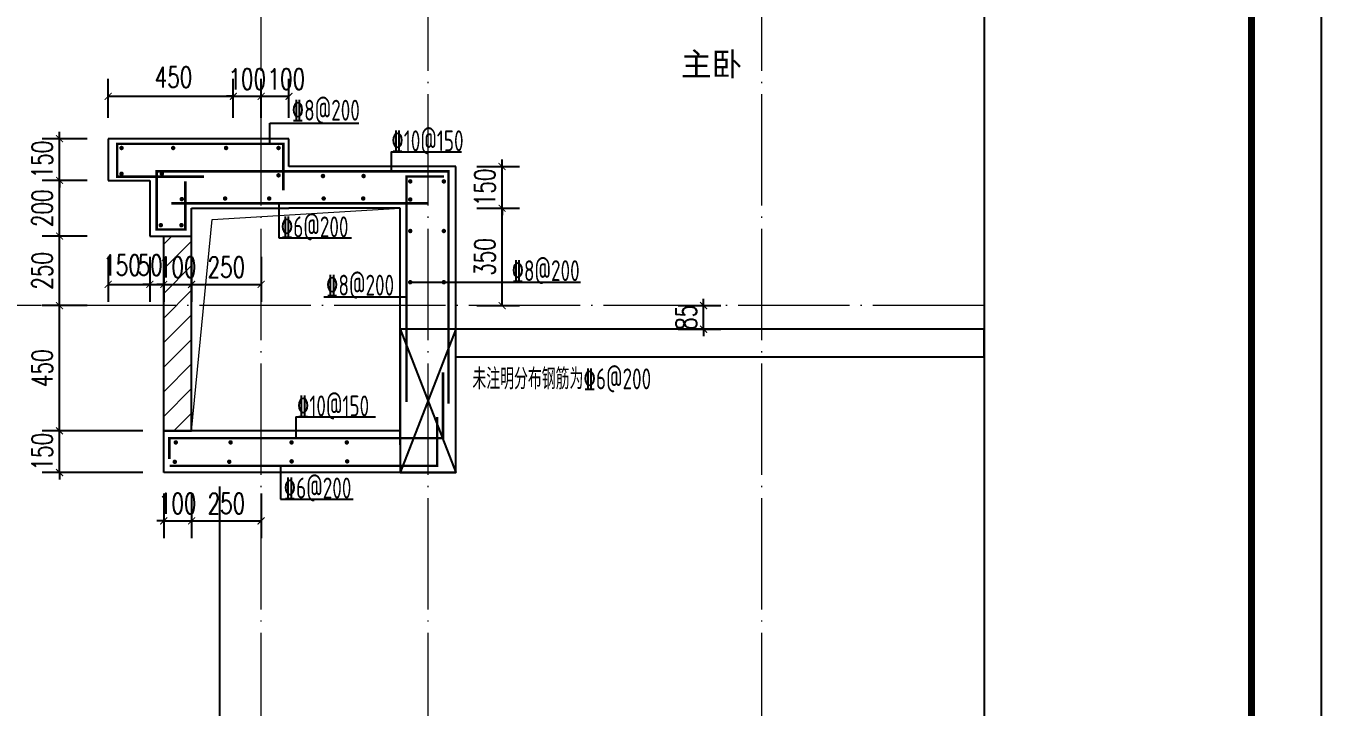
# Model space of a CAD drawing. Extents: x -668857 to 143095, y -247466 to 228182.
# Drawn here: x 1530 to 6185, y 156940 to 159389 of the extents above; entities that cross this region are included whole.
import ezdxf

# ---------------------------------------------------------------- set-up
doc = ezdxf.new("R2010")
doc.units = 0
doc.header["$LTSCALE"] = 1000
doc.linetypes.add('DOTE', pattern=[2.42, 2, -0.2, 0.02, -0.2])
doc.layers.get('0').update_dxf_attribs({"linetype": 'CONTINUOUS'})
doc.layers.get('DEFPOINTS').update_dxf_attribs({"linetype": 'CONTINUOUS'})
for name, color, linetype in [('DIM_SYMB', 3, 'CONTINUOUS'), ('PUB_DIM', 3, 'CONTINUOUS'), ('PUB_TEXT', 2, 'CONTINUOUS'), ('REIN', 6, 'CONTINUOUS'), ('S-大样-砼线', 7, 'CONTINUOUS'), ('S-引出线', 40, 'CONTINUOUS'), ('TEXT', 2, 'CONTINUOUS'), ('WALL', 5, 'CONTINUOUS'), ('yichutu', 7, 'CONTINUOUS'), ('看线', 251, 'CONTINUOUS')]:
    doc.layers.add(name, color=color, linetype=linetype)
for name, color, linetype, lineweight in [('DOTE', 19, 'DOTE', 9), ('PUB_HATCH', 8, 'CONTINUOUS', 9), ('图框', 9, 'CONTINUOUS', 18), ('立面-洞口示意', 152, 'CONTINUOUS', 13)]:
    doc.layers.add(name, color=color, linetype=linetype, lineweight=lineweight)
doc.styles.add('_TCH_DIM_T3', font='SIMPLEX', dxfattribs={"width": 0.705882, "bigfont": 'GBCBIG'})
doc.styles.add('TSSD_REIN', font='tssdeng.shx', dxfattribs={"width": 0.7, "height": 300, "bigfont": 'tssdchn.shx'})
doc.dimstyles.new('_TCH_ARCH&&25', dxfattribs={"dimtxt": 74.375, "dimasz": 25, "dimexe": 62.5, "dimexo": 75, "dimgap": 25, "dimtad": 1, "dimdec": 0, "dimzin": 0, "dimdsep": 46, "dimtxsty": '_TCH_DIM_T3', "dimblk": 'ARCHTICK', "dimcen": 0.09, "dimclrt": 7, "dimazin": 0, "dimtfac": 1, "dimtdec": 0, "dimtix": 1, "dimtmove": 2, "dimatfit": 3, "dimldrblk": 'ARCHTICK', "dimfxl": 0, "dimtolj": 1, "dimtzin": 0, "dimarcsym": 0})

# ---------------------------------------------------------------- blocks, each defined once
blk = doc.blocks.new('GFDDDDRG')
at = {"layer": '图框'}
blk.add_lwpolyline([(923309.8, -107437), (923309.8, -159999.5), (893609.8, -159999.5), (893609.8, -107437)], close=True, dxfattribs=at)
blk.add_lwpolyline([(923309.8, -107437), (923309.8, -159999.5), (893609.8, -159999.5), (893609.8, -107437)], close=True, dxfattribs=at)
at = {"layer": '图框', "const_width": 50}
blk.add_lwpolyline([(894109.8, -159499.5), (922809.8, -159499.5), (922809.8, -108687), (894109.8, -108687)], close=True, dxfattribs=at)
blk = doc.blocks.new('yct-1051-594-26275-14850-25-1002.0')
at = {"layer": 'yichutu', "color": 7}
blk.add_lwpolyline([(0, 0), (0, 14850), (26275, 14850), (26275, 0)], close=True, dxfattribs=at)
blk = doc.blocks.new('_ArchTick')
at = {"color": 0, "linetype": 'ByBlock', "const_width": 0.15}
blk.add_lwpolyline([(-0.5, -0.5), (0.5, 0.5)], dxfattribs=at)
blk = doc.blocks.new('*D3157')
at = {"layer": 'DEFPOINTS', "color": 0}
for p in [(3799.7, 158383.2), (3965.7, 158383.2), (3799.7, 158298.2)]:
    blk.add_point(p, dxfattribs=at)
at = {"layer": 'PUB_DIM', "color": 0, "lineweight": -2}
for p, q in [((3874.7, 158383.2), (4028.2, 158383.2)), ((3965.7, 158383.2), (3965.7, 158408.2)), ((3965.7, 158298.2), (3965.7, 158383.2)), ((3874.7, 158298.2), (4028.2, 158298.2)), ((3965.7, 158298.2), (3965.7, 158273.2))]:
    blk.add_line(p, q, dxfattribs=at)
at = {"layer": 'PUB_DIM', "color": 0, "lineweight": -2, "xscale": 25, "yscale": 25, "zscale": 25}
for p, rotation in [((3965.7, 158383.2), 270), ((3965.7, 158298.2), 90)]:
    blk.add_blockref('_ArchTick', p, dxfattribs=dict(at, rotation=rotation))
at = {"layer": 'PUB_DIM', "color": 7, "insert": (3903.5, 158340.7), "char_height": 74.38, "attachment_point": 5, "rotation": 90, "style": '_TCH_DIM_T3'}
blk.add_mtext('\\A1;85', dxfattribs=at)
blk = doc.blocks.new('*D3158')
at = {"layer": 'DEFPOINTS', "color": 0}
for p in [(2275.5, 159135.5), (1825.5, 158983.2), (2275.5, 158983.2)]:
    blk.add_point(p, dxfattribs=at)
at = {"layer": 'PUB_DIM', "color": 0, "lineweight": -2}
for p, q in [((1825.5, 159058.2), (1825.5, 159198)), ((2275.5, 159058.2), (2275.5, 159198)), ((1825.5, 159135.5), (2275.5, 159135.5))]:
    blk.add_line(p, q, dxfattribs=at)
at = {"layer": 'PUB_DIM', "color": 0, "lineweight": -2, "xscale": 25, "yscale": 25, "zscale": 25, "rotation": 180}
blk.add_blockref('_ArchTick', (1825.5, 159135.5), dxfattribs=at)
at = {"layer": 'PUB_DIM', "color": 0, "lineweight": -2, "xscale": 25, "yscale": 25, "zscale": 25}
blk.add_blockref('_ArchTick', (2275.5, 159135.5), dxfattribs=at)
at = {"layer": 'PUB_DIM', "color": 7, "insert": (2060.5, 159204.3), "char_height": 74.38, "attachment_point": 5, "style": '_TCH_DIM_T3'}
blk.add_mtext('\\A1;450', dxfattribs=at)
blk = doc.blocks.new('*D3159')
at = {"layer": 'DEFPOINTS', "color": 0}
for p in [(2375.5, 159135.5), (2275.5, 158983.2), (2375.5, 158983.2)]:
    blk.add_point(p, dxfattribs=at)
at = {"layer": 'PUB_DIM', "color": 0, "lineweight": -2}
for p, q in [((2275.5, 159058.2), (2275.5, 159198)), ((2375.5, 159058.2), (2375.5, 159198)), ((2275.5, 159135.5), (2250.5, 159135.5)), ((2275.5, 159135.5), (2375.5, 159135.5)), ((2375.5, 159135.5), (2400.5, 159135.5))]:
    blk.add_line(p, q, dxfattribs=at)
at = {"layer": 'PUB_DIM', "color": 0, "lineweight": -2, "xscale": 25, "yscale": 25, "zscale": 25}
blk.add_blockref('_ArchTick', (2275.5, 159135.5), dxfattribs=at)
at = {"layer": 'PUB_DIM', "color": 0, "lineweight": -2, "xscale": 25, "yscale": 25, "zscale": 25, "rotation": 180}
blk.add_blockref('_ArchTick', (2375.5, 159135.5), dxfattribs=at)
at = {"layer": 'PUB_DIM', "color": 7, "insert": (2325.5, 159197.7), "char_height": 74.38, "attachment_point": 5, "style": '_TCH_DIM_T3'}
blk.add_mtext('\\A1;100', dxfattribs=at)
blk = doc.blocks.new('*D3160')
at = {"layer": 'DEFPOINTS', "color": 0}
for p in [(2025.5, 157783.2), (2125.5, 157783.2), (2125.5, 157609.5)]:
    blk.add_point(p, dxfattribs=at)
at = {"layer": 'PUB_DIM', "color": 0, "lineweight": -2}
for p, q in [((2025.5, 157708.2), (2025.5, 157547)), ((2125.5, 157708.2), (2125.5, 157547)), ((2025.5, 157609.5), (2000.5, 157609.5)), ((2025.5, 157609.5), (2125.5, 157609.5)), ((2125.5, 157609.5), (2150.5, 157609.5))]:
    blk.add_line(p, q, dxfattribs=at)
at = {"layer": 'PUB_DIM', "color": 0, "lineweight": -2, "xscale": 25, "yscale": 25, "zscale": 25}
blk.add_blockref('_ArchTick', (2025.5, 157609.5), dxfattribs=at)
at = {"layer": 'PUB_DIM', "color": 0, "lineweight": -2, "xscale": 25, "yscale": 25, "zscale": 25, "rotation": 180}
blk.add_blockref('_ArchTick', (2125.5, 157609.5), dxfattribs=at)
at = {"layer": 'PUB_DIM', "color": 7, "insert": (2075.5, 157671.7), "char_height": 74.38, "attachment_point": 5, "style": '_TCH_DIM_T3'}
blk.add_mtext('\\A1;100', dxfattribs=at)
blk = doc.blocks.new('*D3161')
at = {"layer": 'DEFPOINTS', "color": 0}
for p in [(2125.5, 157783.2), (2375.5, 157783.2), (2375.5, 157609.5)]:
    blk.add_point(p, dxfattribs=at)
at = {"layer": 'PUB_DIM', "color": 0, "lineweight": -2}
for p, q in [((2125.5, 157708.2), (2125.5, 157547)), ((2375.5, 157708.2), (2375.5, 157547)), ((2125.5, 157609.5), (2375.5, 157609.5))]:
    blk.add_line(p, q, dxfattribs=at)
at = {"layer": 'PUB_DIM', "color": 0, "lineweight": -2, "xscale": 25, "yscale": 25, "zscale": 25, "rotation": 180}
blk.add_blockref('_ArchTick', (2125.5, 157609.5), dxfattribs=at)
at = {"layer": 'PUB_DIM', "color": 0, "lineweight": -2, "xscale": 25, "yscale": 25, "zscale": 25}
blk.add_blockref('_ArchTick', (2375.5, 157609.5), dxfattribs=at)
at = {"layer": 'PUB_DIM', "color": 7, "insert": (2250.5, 157671.7), "char_height": 74.38, "attachment_point": 5, "style": '_TCH_DIM_T3'}
blk.add_mtext('\\A1;250', dxfattribs=at)
blk = doc.blocks.new('*D3162')
at = {"layer": 'DEFPOINTS', "color": 0}
for p in [(1650.9, 158983.2), (1825.5, 158983.2), (1825.5, 158833.2)]:
    blk.add_point(p, dxfattribs=at)
at = {"layer": 'PUB_DIM', "color": 0, "lineweight": -2}
for p, q in [((1750.5, 158983.2), (1588.4, 158983.2)), ((1650.9, 158983.2), (1650.9, 159008.2)), ((1650.9, 158833.2), (1650.9, 158983.2)), ((1750.5, 158833.2), (1588.4, 158833.2)), ((1650.9, 158833.2), (1650.9, 158808.2))]:
    blk.add_line(p, q, dxfattribs=at)
at = {"layer": 'PUB_DIM', "color": 0, "lineweight": -2, "xscale": 25, "yscale": 25, "zscale": 25}
for p, rotation in [((1650.9, 158983.2), 270), ((1650.9, 158833.2), 90)]:
    blk.add_blockref('_ArchTick', p, dxfattribs=dict(at, rotation=rotation))
at = {"layer": 'PUB_DIM', "color": 7, "insert": (1588.7, 158908.2), "char_height": 74.38, "attachment_point": 5, "rotation": 90, "style": '_TCH_DIM_T3'}
blk.add_mtext('\\A1;150', dxfattribs=at)
blk = doc.blocks.new('*D3163')
at = {"layer": 'DEFPOINTS', "color": 0}
for p in [(1650.9, 158833.2), (1825.5, 158833.2), (1825.5, 158633.2)]:
    blk.add_point(p, dxfattribs=at)
at = {"layer": 'PUB_DIM', "color": 0, "lineweight": -2}
for p, q in [((1750.5, 158833.2), (1588.4, 158833.2)), ((1650.9, 158633.2), (1650.9, 158833.2)), ((1750.5, 158633.2), (1588.4, 158633.2))]:
    blk.add_line(p, q, dxfattribs=at)
at = {"layer": 'PUB_DIM', "color": 0, "lineweight": -2, "xscale": 25, "yscale": 25, "zscale": 25}
for p, rotation in [((1650.9, 158833.2), 90), ((1650.9, 158633.2), 270)]:
    blk.add_blockref('_ArchTick', p, dxfattribs=dict(at, rotation=rotation))
at = {"layer": 'PUB_DIM', "color": 7, "insert": (1588.7, 158733.2), "char_height": 74.38, "attachment_point": 5, "rotation": 90, "style": '_TCH_DIM_T3'}
blk.add_mtext('\\A1;200', dxfattribs=at)
blk = doc.blocks.new('*D3164')
at = {"layer": 'DEFPOINTS', "color": 0}
for p in [(1650.9, 158633.2), (1825.5, 158633.2), (1825.5, 158383.2)]:
    blk.add_point(p, dxfattribs=at)
at = {"layer": 'PUB_DIM', "color": 0, "lineweight": -2}
for p, q in [((1750.5, 158633.2), (1588.4, 158633.2)), ((1650.9, 158383.2), (1650.9, 158633.2)), ((1750.5, 158383.2), (1588.4, 158383.2))]:
    blk.add_line(p, q, dxfattribs=at)
at = {"layer": 'PUB_DIM', "color": 0, "lineweight": -2, "xscale": 25, "yscale": 25, "zscale": 25}
for p, rotation in [((1650.9, 158633.2), 90), ((1650.9, 158383.2), 270)]:
    blk.add_blockref('_ArchTick', p, dxfattribs=dict(at, rotation=rotation))
at = {"layer": 'PUB_DIM', "color": 7, "insert": (1588.7, 158508.2), "char_height": 74.38, "attachment_point": 5, "rotation": 90, "style": '_TCH_DIM_T3'}
blk.add_mtext('\\A1;250', dxfattribs=at)
blk = doc.blocks.new('*D3165')
at = {"layer": 'DEFPOINTS', "color": 0}
for p in [(1650.9, 158383.2), (1825.5, 158383.2), (1825.5, 157933.2)]:
    blk.add_point(p, dxfattribs=at)
at = {"layer": 'PUB_DIM', "color": 0, "lineweight": -2}
for p, q in [((1750.5, 158383.2), (1588.4, 158383.2)), ((1650.9, 157933.2), (1650.9, 158383.2)), ((1750.5, 157933.2), (1588.4, 157933.2))]:
    blk.add_line(p, q, dxfattribs=at)
at = {"layer": 'PUB_DIM', "color": 0, "lineweight": -2, "xscale": 25, "yscale": 25, "zscale": 25}
for p, rotation in [((1650.9, 158383.2), 90), ((1650.9, 157933.2), 270)]:
    blk.add_blockref('_ArchTick', p, dxfattribs=dict(at, rotation=rotation))
at = {"layer": 'PUB_DIM', "color": 7, "insert": (1588.7, 158158.2), "char_height": 74.38, "attachment_point": 5, "rotation": 90, "style": '_TCH_DIM_T3'}
blk.add_mtext('\\A1;450', dxfattribs=at)
blk = doc.blocks.new('*D3166')
at = {"layer": 'DEFPOINTS', "color": 0}
for p in [(1825.5, 158633.2), (1975.5, 158633.2), (1975.5, 158459.5)]:
    blk.add_point(p, dxfattribs=at)
at = {"layer": 'PUB_DIM', "color": 0, "lineweight": -2}
for p, q in [((1825.5, 158558.2), (1825.5, 158397)), ((1975.5, 158558.2), (1975.5, 158397)), ((1825.5, 158459.5), (1975.5, 158459.5))]:
    blk.add_line(p, q, dxfattribs=at)
at = {"layer": 'PUB_DIM', "color": 0, "lineweight": -2, "xscale": 25, "yscale": 25, "zscale": 25, "rotation": 180}
blk.add_blockref('_ArchTick', (1825.5, 158459.5), dxfattribs=at)
at = {"layer": 'PUB_DIM', "color": 0, "lineweight": -2, "xscale": 25, "yscale": 25, "zscale": 25}
blk.add_blockref('_ArchTick', (1975.5, 158459.5), dxfattribs=at)
at = {"layer": 'PUB_DIM', "color": 7, "insert": (1875.5, 158528.3), "char_height": 74.38, "attachment_point": 5, "style": '_TCH_DIM_T3'}
blk.add_mtext('\\A1;150', dxfattribs=at)
blk = doc.blocks.new('*D3167')
at = {"layer": 'DEFPOINTS', "color": 0}
for p in [(1975.5, 158633.2), (2025.5, 158633.2), (2025.5, 158459.5)]:
    blk.add_point(p, dxfattribs=at)
at = {"layer": 'PUB_DIM', "color": 0, "lineweight": -2}
for p, q in [((1975.5, 158558.2), (1975.5, 158397)), ((2025.5, 158558.2), (2025.5, 158397)), ((1975.5, 158459.5), (1950.5, 158459.5)), ((1975.5, 158459.5), (2025.5, 158459.5)), ((2025.5, 158459.5), (2050.5, 158459.5))]:
    blk.add_line(p, q, dxfattribs=at)
at = {"layer": 'PUB_DIM', "color": 0, "lineweight": -2, "xscale": 25, "yscale": 25, "zscale": 25}
blk.add_blockref('_ArchTick', (1975.5, 158459.5), dxfattribs=at)
at = {"layer": 'PUB_DIM', "color": 0, "lineweight": -2, "xscale": 25, "yscale": 25, "zscale": 25, "rotation": 180}
blk.add_blockref('_ArchTick', (2025.5, 158459.5), dxfattribs=at)
at = {"layer": 'PUB_DIM', "color": 7, "insert": (1976.8, 158528.3), "char_height": 74.38, "attachment_point": 5, "style": '_TCH_DIM_T3'}
blk.add_mtext('\\A1;50', dxfattribs=at)
blk = doc.blocks.new('*D3168')
at = {"layer": 'DEFPOINTS', "color": 0}
for p in [(2025.5, 158633.2), (2125.5, 158633.2), (2125.5, 158459.5)]:
    blk.add_point(p, dxfattribs=at)
at = {"layer": 'PUB_DIM', "color": 0, "lineweight": -2}
for p, q in [((2025.5, 158558.2), (2025.5, 158397)), ((2125.5, 158558.2), (2125.5, 158397)), ((2025.5, 158459.5), (2000.5, 158459.5)), ((2025.5, 158459.5), (2125.5, 158459.5)), ((2125.5, 158459.5), (2150.5, 158459.5))]:
    blk.add_line(p, q, dxfattribs=at)
at = {"layer": 'PUB_DIM', "color": 0, "lineweight": -2, "xscale": 25, "yscale": 25, "zscale": 25}
blk.add_blockref('_ArchTick', (2025.5, 158459.5), dxfattribs=at)
at = {"layer": 'PUB_DIM', "color": 0, "lineweight": -2, "xscale": 25, "yscale": 25, "zscale": 25, "rotation": 180}
blk.add_blockref('_ArchTick', (2125.5, 158459.5), dxfattribs=at)
at = {"layer": 'PUB_DIM', "color": 7, "insert": (2075.5, 158521.7), "char_height": 74.38, "attachment_point": 5, "style": '_TCH_DIM_T3'}
blk.add_mtext('\\A1;100', dxfattribs=at)
blk = doc.blocks.new('*D3169')
at = {"layer": 'DEFPOINTS', "color": 0}
for p in [(2125.5, 158633.2), (2375.5, 158633.2), (2375.5, 158459.5)]:
    blk.add_point(p, dxfattribs=at)
at = {"layer": 'PUB_DIM', "color": 0, "lineweight": -2}
for p, q in [((2125.5, 158558.2), (2125.5, 158397)), ((2375.5, 158558.2), (2375.5, 158397)), ((2125.5, 158459.5), (2375.5, 158459.5))]:
    blk.add_line(p, q, dxfattribs=at)
at = {"layer": 'PUB_DIM', "color": 0, "lineweight": -2, "xscale": 25, "yscale": 25, "zscale": 25, "rotation": 180}
blk.add_blockref('_ArchTick', (2125.5, 158459.5), dxfattribs=at)
at = {"layer": 'PUB_DIM', "color": 0, "lineweight": -2, "xscale": 25, "yscale": 25, "zscale": 25}
blk.add_blockref('_ArchTick', (2375.5, 158459.5), dxfattribs=at)
at = {"layer": 'PUB_DIM', "color": 7, "insert": (2250.5, 158521.7), "char_height": 74.38, "attachment_point": 5, "style": '_TCH_DIM_T3'}
blk.add_mtext('\\A1;250', dxfattribs=at)
blk = doc.blocks.new('*D3188')
at = {"layer": 'DEFPOINTS', "color": 0}
for p in [(3075.5, 158733.2), (3241.5, 158733.2), (3075.5, 158383.2)]:
    blk.add_point(p, dxfattribs=at)
at = {"layer": 'PUB_DIM', "color": 0, "lineweight": -2}
for p, q in [((3150.5, 158733.2), (3304, 158733.2)), ((3241.5, 158383.2), (3241.5, 158733.2)), ((3150.5, 158383.2), (3304, 158383.2))]:
    blk.add_line(p, q, dxfattribs=at)
at = {"layer": 'PUB_DIM', "color": 0, "lineweight": -2, "xscale": 25, "yscale": 25, "zscale": 25}
for p, rotation in [((3241.5, 158733.2), 90), ((3241.5, 158383.2), 270)]:
    blk.add_blockref('_ArchTick', p, dxfattribs=dict(at, rotation=rotation))
at = {"layer": 'PUB_DIM', "color": 7, "insert": (3179.3, 158558.2), "char_height": 74.38, "attachment_point": 5, "rotation": 90, "style": '_TCH_DIM_T3'}
blk.add_mtext('\\A1;350', dxfattribs=at)
blk = doc.blocks.new('*D3189')
at = {"layer": 'DEFPOINTS', "color": 0}
for p in [(3075.5, 158883.2), (3241.5, 158883.2), (3075.5, 158733.2)]:
    blk.add_point(p, dxfattribs=at)
at = {"layer": 'PUB_DIM', "color": 0, "lineweight": -2}
for p, q in [((3150.5, 158883.2), (3304, 158883.2)), ((3241.5, 158883.2), (3241.5, 158908.2)), ((3241.5, 158733.2), (3241.5, 158883.2)), ((3150.5, 158733.2), (3304, 158733.2)), ((3241.5, 158733.2), (3241.5, 158708.2))]:
    blk.add_line(p, q, dxfattribs=at)
at = {"layer": 'PUB_DIM', "color": 0, "lineweight": -2, "xscale": 25, "yscale": 25, "zscale": 25}
for p, rotation in [((3241.5, 158883.2), 270), ((3241.5, 158733.2), 90)]:
    blk.add_blockref('_ArchTick', p, dxfattribs=dict(at, rotation=rotation))
at = {"layer": 'PUB_DIM', "color": 7, "insert": (3179.3, 158808.2), "char_height": 74.38, "attachment_point": 5, "rotation": 90, "style": '_TCH_DIM_T3'}
blk.add_mtext('\\A1;150', dxfattribs=at)
blk = doc.blocks.new('*D3190')
at = {"layer": 'DEFPOINTS', "color": 0}
for p in [(2475.5, 159135.5), (2375.5, 158983.2), (2475.5, 158983.2)]:
    blk.add_point(p, dxfattribs=at)
at = {"layer": 'PUB_DIM', "color": 0, "lineweight": -2}
for p, q in [((2375.5, 159058.2), (2375.5, 159198)), ((2475.5, 159058.2), (2475.5, 159198)), ((2375.5, 159135.5), (2475.5, 159135.5))]:
    blk.add_line(p, q, dxfattribs=at)
at = {"layer": 'PUB_DIM', "color": 0, "lineweight": -2, "xscale": 25, "yscale": 25, "zscale": 25, "rotation": 180}
blk.add_blockref('_ArchTick', (2375.5, 159135.5), dxfattribs=at)
at = {"layer": 'PUB_DIM', "color": 0, "lineweight": -2, "xscale": 25, "yscale": 25, "zscale": 25}
blk.add_blockref('_ArchTick', (2475.5, 159135.5), dxfattribs=at)
at = {"layer": 'PUB_DIM', "color": 7, "insert": (2466.1, 159197.7), "char_height": 74.38, "attachment_point": 5, "style": '_TCH_DIM_T3'}
blk.add_mtext('\\A1;100', dxfattribs=at)
blk = doc.blocks.new('FSDFSFSFSFEFSFESF')
at = {"layer": '看线'}
blk.add_line((1114228.3, 467393.4), (1114228.3, 465805.1), dxfattribs=at)
blk = doc.blocks.new('*D3195')
at = {"layer": 'DEFPOINTS', "color": 0}
for p in [(1650.9, 157933.2), (2025.5, 157933.2), (2025.5, 157783.2)]:
    blk.add_point(p, dxfattribs=at)
at = {"layer": 'PUB_DIM', "color": 0, "lineweight": -2}
for p, q in [((1650.9, 157933.2), (1650.9, 157958.2)), ((1950.5, 157933.2), (1588.4, 157933.2)), ((1650.9, 157783.2), (1650.9, 157933.2)), ((1950.5, 157783.2), (1588.4, 157783.2)), ((1650.9, 157783.2), (1650.9, 157758.2))]:
    blk.add_line(p, q, dxfattribs=at)
at = {"layer": 'PUB_DIM', "color": 0, "lineweight": -2, "xscale": 25, "yscale": 25, "zscale": 25}
for p, rotation in [((1650.9, 157933.2), 270), ((1650.9, 157783.2), 90)]:
    blk.add_blockref('_ArchTick', p, dxfattribs=dict(at, rotation=rotation))
at = {"layer": 'PUB_DIM', "color": 7, "insert": (1588.7, 157858.2), "char_height": 74.38, "attachment_point": 5, "rotation": 90, "style": '_TCH_DIM_T3'}
blk.add_mtext('\\A1;150', dxfattribs=at)

msp = doc.modelspace()

# ---------------------------------------------------------------- hatches: boundary and pattern name
at = {"layer": 'PUB_HATCH'}
h = msp.add_hatch(dxfattribs=at)
h.set_pattern_fill('普通砖', color=256, scale=25, style=0)
h.set_pattern_definition([(45, (-402695.346, 321071.136), (-44.1941915, 44.1941915), [])])
h.paths.add_polyline_path([(2025.51, 157933.23), (2125.51, 157933.23), (2125.51, 158633.23), (2025.51, 158633.23)])

# ---------------------------------------------------------------- linework, layer by layer
at = {"layer": 'DIM_SYMB'}
msp.add_lwpolyline([(4974.03, 170503.23), (4974.03, 160871.35), (5026.53, 160852.24), (4921.53, 160833.73), (4974.03, 160815.1), (4974.03, 151183.22)], dxfattribs=at)
at = {"layer": 'DOTE', "color": 1, "linetype": 'DOTE', "ltscale": 0.2}
for p, q in [((2375.51, 151483.22), (2375.51, 171083.23)), ((2975.51, 151483.22), (2975.51, 171083.23)), ((4175.51, 151483.22), (4175.51, 171083.23)), ((4974.03, 158383.23), (1205.31, 158383.23))]:
    msp.add_line(p, q, dxfattribs=at)
at = {"layer": 'REIN', "const_width": 9}
for points in [[(2455.16, 158798.05), (2455.16, 158964.97), (1858.03, 158964.97), (1858.03, 158846.49), (2169.69, 158846.49)], [(2102.86, 158829.46), (2102.86, 158657.09), (2000.2, 158657.09), (2000.2, 158865.71), (3048.76, 158865.71), (3048.76, 158030.7)], [(2897.66, 158036.3), (2897.66, 158847.43), (3032.38, 158847.43)], [(2053.2, 158750.77), (2974.39, 158750.77)], [(2045.26, 157831.76), (2045.26, 157906.62), (3029.36, 157906.62), (3029.36, 158143.56)], [(2046.13, 157807.44), (3008.17, 157807.44), (3008.17, 157982.43)]]:
    msp.add_lwpolyline(points, dxfattribs=at)
at = {"layer": 'REIN', "const_width": 8}
for points in [[(1869.79, 158949.8, 1), (1877.79, 158949.8, 1)], [(2055.23, 158949.8, 1), (2063.23, 158949.8, 1)], [(2245.38, 158949.8, 1), (2253.38, 158949.8, 1)], [(2433.96, 158949.8, 1), (2441.96, 158949.8, 1)], [(1869.79, 158857.28, 1), (1877.79, 158857.28, 1)], [(2014.71, 158857.28, 1), (2022.71, 158857.28, 1)], [(2433.96, 158851.54, 1), (2441.96, 158851.54, 1)], [(2593.75, 158848.98, 1), (2601.75, 158848.98, 1)], [(2739.76, 158848.98, 1), (2747.76, 158848.98, 1)], [(2907.41, 158829.78, 1), (2915.41, 158829.78, 1)], [(3028.13, 158829.78, 1), (3036.13, 158829.78, 1)], [(2086.12, 158766.12, 1), (2094.12, 158766.12, 1)], [(2242, 158768.17, 1), (2250, 158768.17, 1)], [(2400.43, 158768.17, 1), (2408.43, 158768.17, 1)], [(2596.21, 158768.17, 1), (2604.21, 158768.17, 1)], [(2738.5, 158768.17, 1), (2746.5, 158768.17, 1)], [(2907.41, 158764.64, 1), (2915.41, 158764.64, 1)], [(2010.8, 158672.36, 1), (2018.8, 158672.36, 1)], [(2085.01, 158672.36, 1), (2093.01, 158672.36, 1)], [(2907.41, 158651.43, 1), (2915.41, 158651.43, 1)], [(3028.13, 158651.43, 1), (3036.13, 158651.43, 1)], [(2907.41, 158467.3, 1), (2915.41, 158467.3, 1)], [(3028.13, 158467.3, 1), (3036.13, 158467.3, 1)], [(2064.63, 157891.56, 1), (2072.63, 157891.56, 1)], [(2261.72, 157891.56, 1), (2269.72, 157891.56, 1)], [(2480.76, 157891.56, 1), (2488.76, 157891.56, 1)], [(2679.29, 157891.56, 1), (2687.29, 157891.56, 1)], [(2060.98, 157821.85, 1), (2068.98, 157821.85, 1)], [(2256.94, 157822.01, 1), (2264.94, 157822.01, 1)], [(2481.08, 157823.41, 1), (2489.08, 157823.41, 1)], [(2680.67, 157823.41, 1), (2688.67, 157823.41, 1)]]:
    msp.add_lwpolyline(points, format="xyb", close=True, dxfattribs=at)
at = {"layer": 'S-大样-砼线'}
for p, q in [((2875.51, 158298.23), (3075.51, 157783.23)), ((3075.51, 158298.23), (2875.51, 157783.23))]:
    msp.add_line(p, q, dxfattribs=at)
msp.add_lwpolyline([(3075.51, 158298.23), (2875.51, 158298.23), (2875.51, 157783.23), (3075.51, 157783.23)], close=True, dxfattribs=at)
at = {"layer": 'S-引出线'}
for p, q in [((2406.38, 158964.97), (2406.38, 159039.03)), ((2406.38, 159039.03), (2726.68, 159039.03)), ((2438.55, 158750.77), (2438.55, 158627.36)), ((2438.55, 158627.36), (2699.76, 158627.36)), ((2911.41, 158467.3), (3523.22, 158467.3)), ((2600.4, 158414.23), (2897.66, 158414.23)), ((2500.39, 157983.57), (2500.39, 157906.62)), ((2500.39, 157983.57), (2786.01, 157983.57)), ((2445.15, 157807.44), (2445.15, 157687.28)), ((2445.15, 157687.28), (2705.81, 157687.28))]:
    msp.add_line(p, q, dxfattribs=at)
msp.add_lwpolyline([(2844.38, 158865.71), (2844.38, 158936.54), (3095.51, 158936.54)], dxfattribs=at)
at = {"layer": 'WALL'}
for p, q in [((2475.51, 158983.23), (1825.51, 158983.23)), ((1825.51, 158983.23), (1825.51, 158833.23)), ((2475.51, 158883.23), (2475.51, 158983.23)), ((3075.51, 158883.23), (2475.51, 158883.23)), ((3075.51, 158298.23), (3075.51, 158883.23)), ((1825.51, 158833.23), (1975.51, 158833.23)), ((1975.51, 158833.23), (1975.51, 158633.23)), ((2125.51, 158633.23), (2125.51, 158733.23)), ((2125.51, 158733.23), (2129.58, 158733.23)), ((2129.58, 158733.23), (2475.51, 158733.23)), ((2875.51, 158733.23), (2475.51, 158733.23)), ((2875.51, 158298.23), (2875.51, 158733.23)), ((1975.51, 158633.23), (2125.51, 158633.23)), ((2025.51, 157933.23), (2025.51, 158633.23)), ((2125.51, 157933.23), (2125.51, 158633.23)), ((2875.51, 157883.23), (2875.51, 158298.23)), ((4974.03, 158298.23), (3075.51, 158298.23)), ((4974.03, 158198.23), (4974.03, 158298.23)), ((4974.03, 158198.23), (3075.51, 158198.23)), ((3075.51, 157783.23), (3075.51, 158198.23)), ((2875.51, 157933.23), (2025.51, 157933.23)), ((2025.51, 157783.23), (2025.51, 157933.23)), ((2025.51, 157933.23), (2125.51, 157933.23)), ((3075.51, 157783.23), (2025.51, 157783.23))]:
    msp.add_line(p, q, dxfattribs=at)
at = {"layer": '立面-洞口示意'}
msp.add_lwpolyline([(2125.51, 157933.23), (2199.97, 158692.59), (2875.51, 158733.23)], dxfattribs=at)

# ---------------------------------------------------------------- block references
at = {"xscale": 0.5, "yscale": 0.5, "zscale": 0.5}
msp.add_blockref('GFDDDDRG', (-455469.74, 227309.73), dxfattribs=at)
msp.add_blockref('FSDFSFSFSFEFSFESF', (-1112002.77, -309660.15))
at = {"layer": 'yichutu', "rotation": 270}
msp.add_blockref('yct-1051-594-26275-14850-25-1002.0', (-8664.85, 173591.25), dxfattribs=at)

# ---------------------------------------------------------------- texts
at = {"layer": 'PUB_TEXT'}
msp.add_text('主卧', height=84.397, dxfattribs=at).set_placement((3884.72, 159208.85))
at = {"layer": 'TEXT', "style": 'TSSD_REIN', "width": 0.7}
for s, p in [('%%1328@200', (2485.12, 159048.19)), ('%%13210@150', (2843.33, 158938.08)), ('%%1326@200', (2445.81, 158628.78)), ('%%1328@200', (3275.16, 158471.41)), ('%%1328@200', (2608.41, 158419.26)), ('未注明分布钢筋为%%1326@200', (3134.71, 158082.49)), ('%%13210@150', (2503.92, 157985.22)), ('%%1326@200', (2456.26, 157690.12))]:
    msp.add_text(s, height=75, rotation=0, dxfattribs=at).set_placement(p)

# ---------------------------------------------------------------- dimensions: what is measured, and where the dimension line sits
at = {"layer": 'PUB_DIM'}
for base, p1, p2, picture, middle in [((2275.51, 159135.55), (1825.51, 158983.23), (2275.51, 158983.23), '*D3158', (2060.51, 159204.3)), ((1975.51, 158459.52), (1825.51, 158633.23), (1975.51, 158633.23), '*D3166', (1875.46, 158528.27)), ((2025.51, 158459.52), (1975.51, 158633.23), (2025.51, 158633.23), '*D3167', (1976.76, 158528.27))]:
    dim = msp.add_linear_dim(base=base, p1=p1, p2=p2, angle=360, dimstyle='_TCH_ARCH&&25', dxfattribs=at)
    dim.commit()
    dim.dimension.update_dxf_attribs({"geometry": picture, "text_midpoint": middle, "dimtype": 161})
for p1, p2, distance, picture, middle in [((2275.51, 158983.23), (2375.51, 158983.23), 152.32, '*D3159', (2325.51, 159197.74)), ((1825.51, 158833.23), (1825.51, 158983.23), 174.61, '*D3162', (1588.71, 158908.23)), ((1825.51, 158633.23), (1825.51, 158833.23), 174.61, '*D3163', (1588.71, 158733.23)), ((3075.51, 158383.23), (3075.51, 158733.23), -165.96, '*D3188', (3179.28, 158558.23)), ((1825.51, 158383.23), (1825.51, 158633.23), 174.61, '*D3164', (1588.71, 158508.23)), ((2025.51, 158633.23), (2125.51, 158633.23), -173.71, '*D3168', (2075.51, 158521.7)), ((2125.51, 158633.23), (2375.51, 158633.23), -173.71, '*D3169', (2250.51, 158521.7)), ((1825.51, 157933.23), (1825.51, 158383.23), 174.61, '*D3165', (1588.71, 158158.23)), ((3799.73, 158298.23), (3799.73, 158383.23), -165.96, '*D3157', (3903.51, 158340.73)), ((2025.51, 157783.23), (2125.51, 157783.23), -173.71, '*D3160', (2075.51, 157671.7)), ((2125.51, 157783.23), (2375.51, 157783.23), -173.71, '*D3161', (2250.51, 157671.7))]:
    dim = msp.add_aligned_dim(p1=p1, p2=p2, distance=distance, dimstyle='_TCH_ARCH&&25', dxfattribs=at)
    dim.commit()
    dim.dimension.update_dxf_attribs({"geometry": picture, "text_midpoint": middle})
dim = msp.add_linear_dim(base=(2475.51, 159135.55), p1=(2375.51, 158983.23), p2=(2475.51, 158983.23), dimstyle='_TCH_ARCH&&25', dxfattribs=at)
dim.commit()
dim.dimension.update_dxf_attribs({"geometry": '*D3190', "text_midpoint": (2466.08, 159197.74), "dimtype": 160})
for base, p1, p2, picture, middle in [((3241.47, 158883.23), (3075.51, 158733.23), (3075.51, 158883.23), '*D3189', (3179.28, 158808.23)), ((1650.89, 157933.23), (2025.51, 157783.23), (2025.51, 157933.23), '*D3195', (1588.71, 157858.23))]:
    dim = msp.add_linear_dim(base=base, p1=p1, p2=p2, angle=90, dimstyle='_TCH_ARCH&&25', dxfattribs=at)
    dim.commit()
    dim.dimension.update_dxf_attribs({"geometry": picture, "text_midpoint": middle})

doc.saveas('drawing.dxf')
